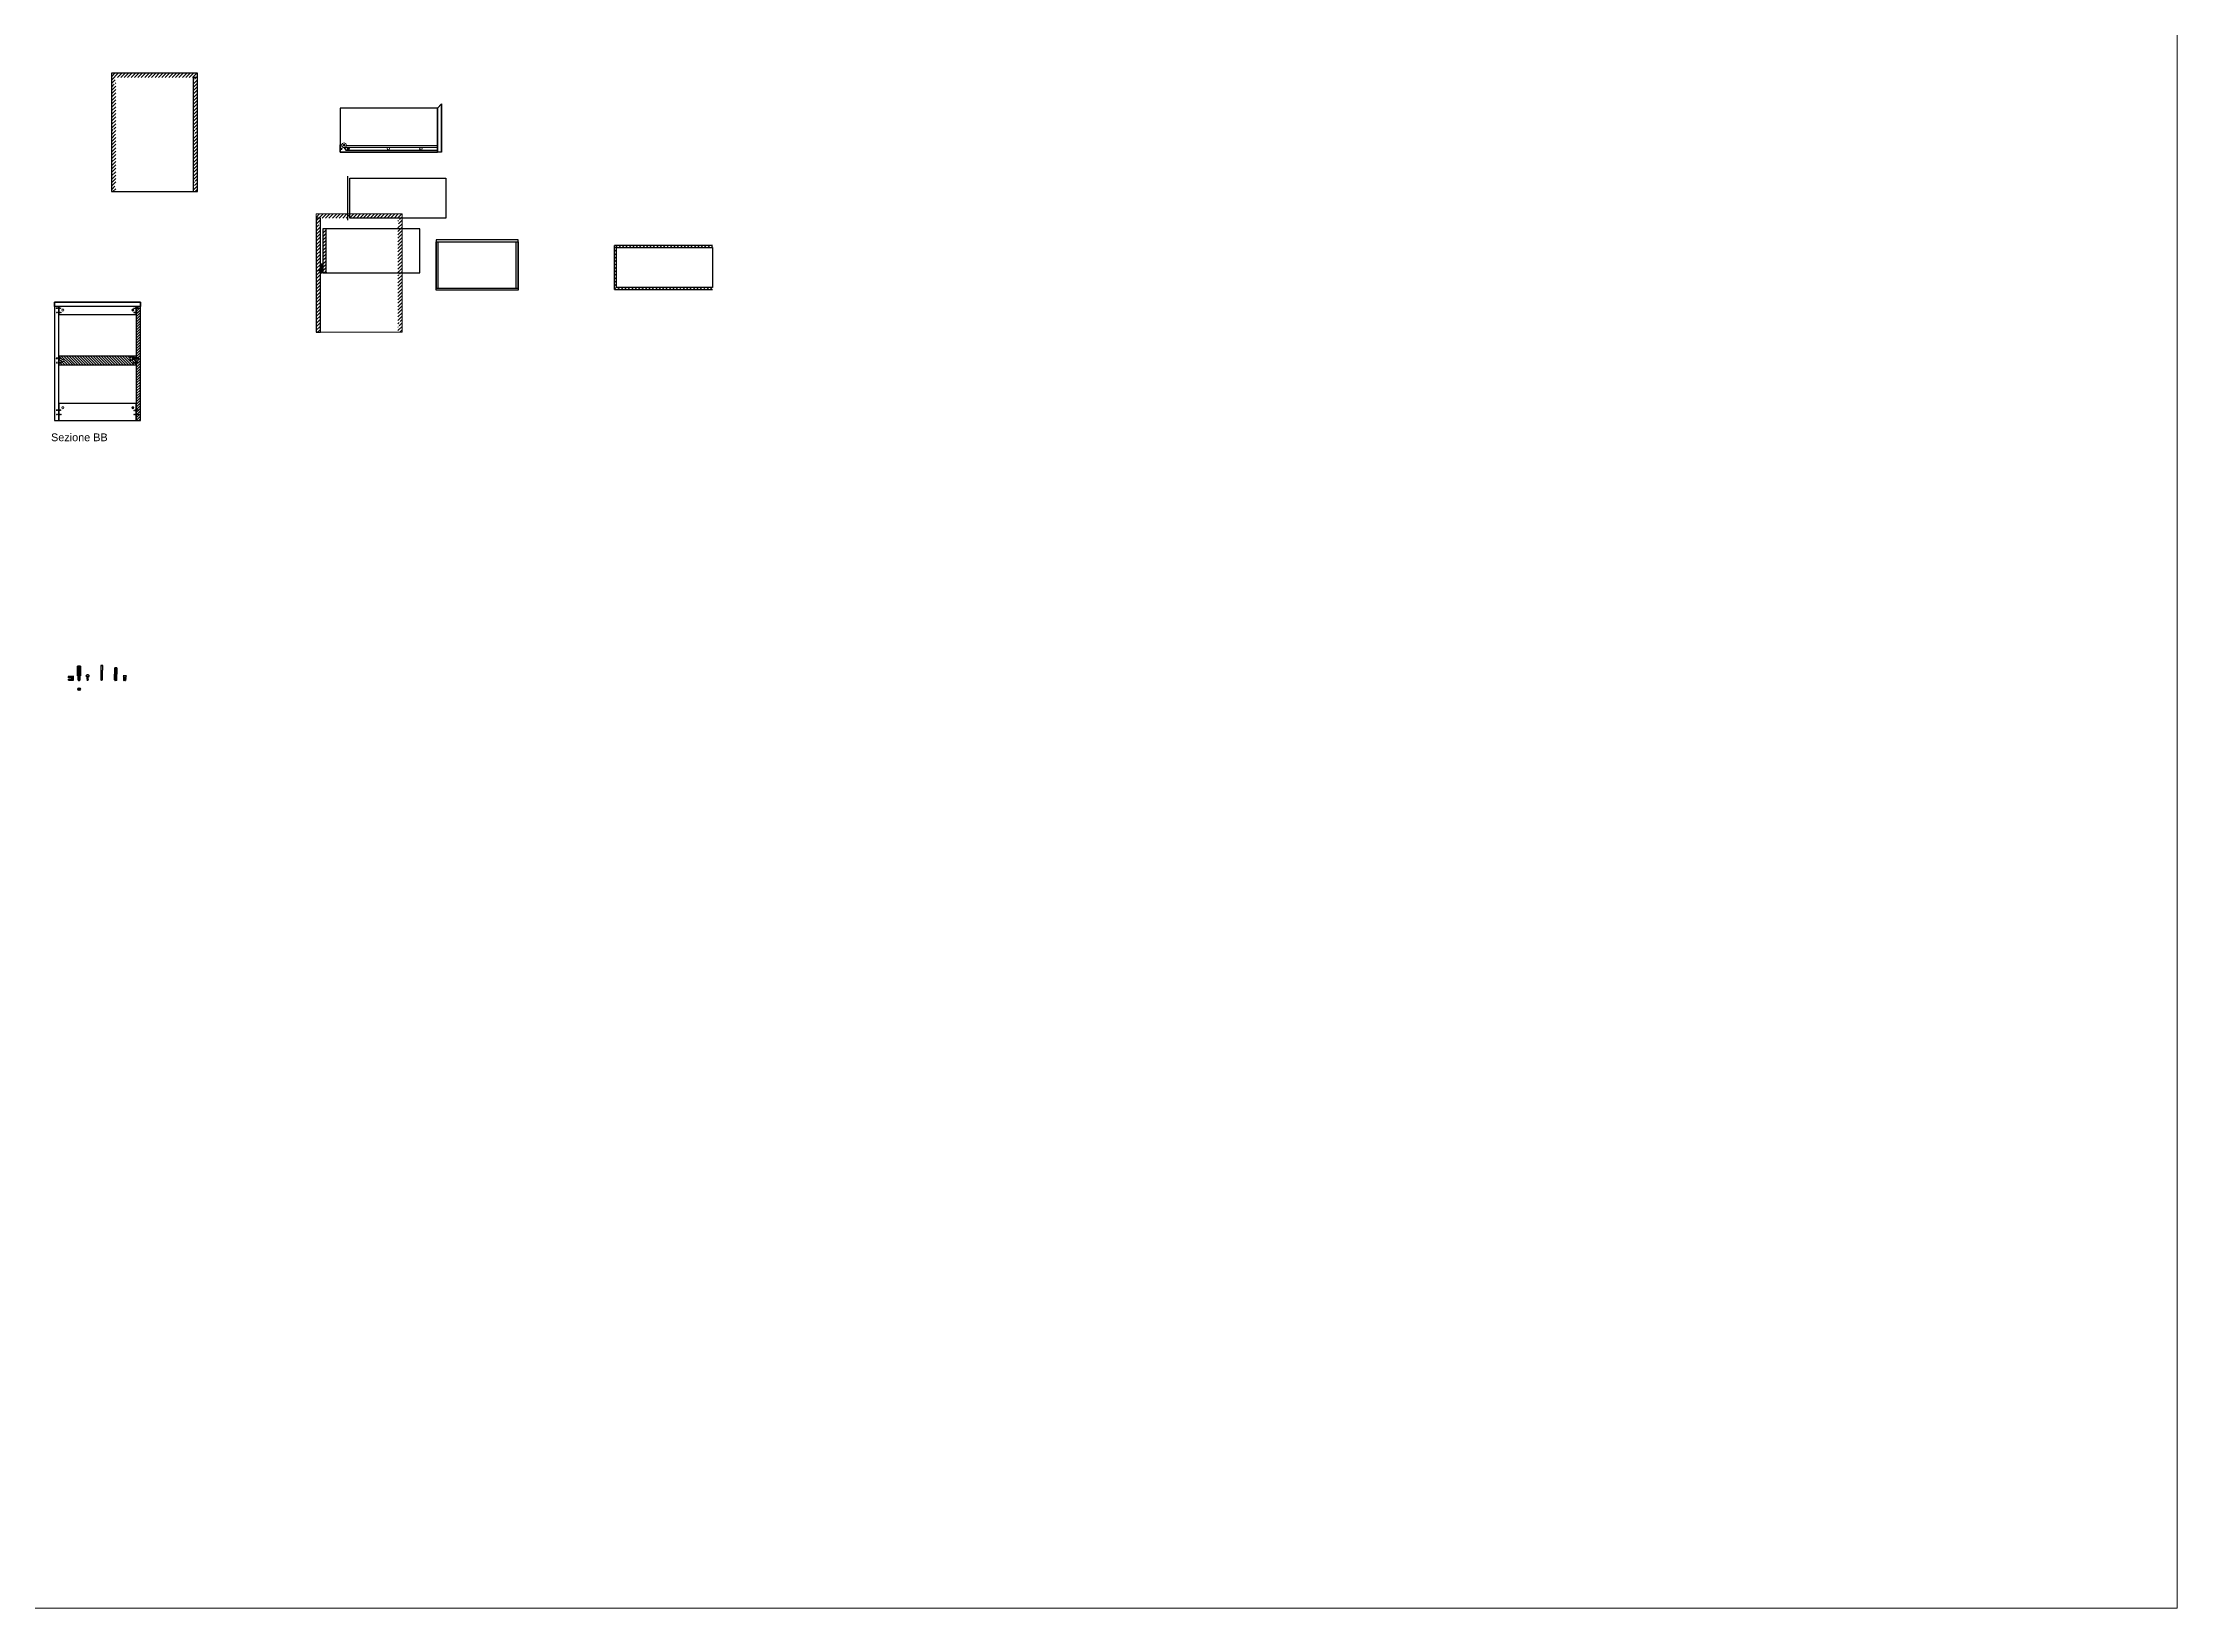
# Model space of a CAD drawing. Header units: millimetres. Extents: x -7060 to 18077, y -1 to 18752.
# Drawn here: x 8153 to 18077, y 4525 to 11804 of the extents above; entities that cross this region are included whole.
import ezdxf

# ---------------------------------------------------------------- set-up
doc = ezdxf.new("R2010")
doc.units = ezdxf.units.MM
doc.header["$MEASUREMENT"] = 0
doc.linetypes.add('HIDDEN', pattern=[0.375, 0.25, -0.125])
for name, color, linetype, lineweight in [('Arredi', 1, 'Continuous', 30), ('Dettagli', 210, 'Continuous', 5), ('quote', 2, 'Continuous', 9), ('Tratteggi', 2, 'HIDDEN', 15)]:
    doc.layers.add(name, color=color, linetype=linetype, lineweight=lineweight)
doc.layers.add('linee guida', color=210, linetype='Continuous', plot=False)
doc.layers.add('Testo', color=1, linetype='Continuous')
doc.layers.add('Viti', color=2, linetype='Continuous')
doc.styles.get("Standard").update_dxf_attribs({"font": 'Arial.ttf'})

# ---------------------------------------------------------------- blocks, each defined once
blk = doc.blocks.new('*U24')
blk.add_lwpolyline([(0, 0), (0, 0.1), (0.05, 0), (0.12, -0.4), (0.12, -0.5), (0.07, -0.4), (0, 0)])
blk = doc.blocks.new('*U25')
at = {"color": 0, "linetype": 'ByBlock', "lineweight": -2, "transparency": 16777216}
for p in [(42.38, 270.66), (42.61, 270.66), (42.84, 270.66), (43.06, 270.66)]:
    blk.add_blockref('*U24', p, dxfattribs=at)
blk = doc.blocks.new('100347')
for p, q in [((40.13, 252.09), (40.25, 251.93)), ((40.13, 252.09), (40.13, 251.29)), ((40.25, 251.44), (40.13, 251.29)), ((40.41, 251.49), (40.38, 251.49)), ((40.57, 251.89), (40.39, 251.89)), ((40.64, 251.49), (40.46, 251.49)), ((40.79, 251.89), (40.62, 251.89)), ((40.87, 251.49), (40.69, 251.49)), ((41.02, 251.89), (40.84, 251.89)), ((41.09, 251.49), (40.92, 251.49)), ((41.16, 251.89), (41.07, 251.89)), ((41.16, 251.49), (41.14, 251.49)), ((41.21, 251.85), (41.19, 251.87)), ((41.19, 251.5), (41.21, 251.52)), ((41.23, 251.82), (41.23, 251.56))]:
    blk.add_line(p, q)
for centre, radius, start, end in [((40.38, 252.09), 0.2, 230.2432, 257.6604), ((40.38, 251.29), 0.2, 90, 129.7568), ((41.16, 251.84), 0.05, 45, 90), ((41.16, 251.54), 0.05, 270, 315), ((41.18, 251.82), 0.05, 0, 45), ((41.18, 251.56), 0.05, 315, 0)]:
    blk.add_arc(centre, radius, start, end)
blk.add_blockref('*U25', (-2.04, -18.77))
blk = doc.blocks.new('101345')
for p, q in [((40.13, 264.91), (40.13, 264.61)), ((40.17, 264.99), (40.27, 265.05)), ((40.17, 264.53), (40.27, 264.47)), ((40.28, 264.46), (40.28, 265.06)), ((40.29, 264.46), (41.63, 264.46)), ((40.3, 265.06), (41.63, 265.06)), ((40.38, 264.94), (41.63, 264.94)), ((40.38, 264.82), (41.63, 264.82)), ((40.38, 264.7), (41.63, 264.7)), ((40.38, 264.58), (41.63, 264.58)), ((42.96, 265.06), (41.63, 265.06)), ((42.88, 264.94), (41.63, 264.94)), ((42.88, 264.82), (41.63, 264.82)), ((42.88, 264.7), (41.63, 264.7)), ((42.88, 264.58), (41.63, 264.58)), ((42.96, 264.46), (41.63, 264.46)), ((42.98, 264.46), (42.98, 265.06)), ((43.09, 264.99), (42.99, 265.05)), ((43.09, 264.53), (42.99, 264.47)), ((43.13, 264.91), (43.13, 264.61))]:
    blk.add_line(p, q)
for centre, radius, start, end in [((40.23, 264.91), 0.1, 123.5668, 180), ((40.23, 264.61), 0.1, 180, 236.2912), ((40.3, 265.01), 0.05, 90, 123.5668), ((40.29, 264.51), 0.05, 236.2912, 270), ((42.96, 265.01), 0.05, 56.4332, 90), ((42.96, 264.51), 0.05, 270, 303.7088), ((43.03, 264.91), 0.1, 0, 56.4332), ((43.03, 264.61), 0.1, 303.7088, 0)]:
    blk.add_arc(centre, radius, start, end)
blk = doc.blocks.new('*U32')
blk.add_lwpolyline([(0.1, -0.2), (0.06, 0), (0.04, 0.05), (0.03, 0), (0.06, -0.2), (0.09, -0.25), (0.1, -0.2)])
blk = doc.blocks.new('*U33')
at = {"color": 0, "linetype": 'ByBlock', "lineweight": -2, "transparency": 16777216}
for p in [(40.3, 254.75), (40.42, 254.75), (40.54, 254.75), (40.65, 254.75), (40.77, 254.75), (40.89, 254.75)]:
    blk.add_blockref('*U32', p, dxfattribs=at)
blk = doc.blocks.new('109049')
for p, q in [((40.13, 240.08), (40.13, 239.79)), ((40.43, 240.28), (40.33, 240.28)), ((40.43, 239.58), (40.33, 239.58)), ((40.48, 240.23), (40.48, 239.63)), ((40.52, 240.03), (40.48, 240.03)), ((40.56, 239.83), (40.48, 239.83)), ((40.64, 240.03), (40.56, 240.03)), ((40.67, 239.83), (40.59, 239.83)), ((40.75, 240.03), (40.67, 240.03)), ((40.79, 239.83), (40.71, 239.83)), ((40.87, 240.03), (40.79, 240.03)), ((40.91, 239.83), (40.83, 239.83)), ((40.99, 240.03), (40.91, 240.03)), ((41.02, 239.83), (40.94, 239.83)), ((41.11, 240.03), (41.02, 240.03)), ((41.14, 239.83), (41.06, 239.83)), ((41.22, 240.03), (41.14, 240.03)), ((41.23, 239.83), (41.18, 239.83)), ((41.32, 240.01), (41.35, 240)), ((41.37, 239.88), (41.32, 239.85)), ((41.35, 240), (41.36, 240.05)), ((41.37, 239.88), (41.35, 240)), ((41.36, 240.05), (41.38, 239.98)), ((41.4, 239.83), (41.37, 239.88)), ((41.38, 239.98), (41.48, 239.93)), ((41.38, 239.98), (41.4, 239.89)), ((41.48, 239.93), (41.4, 239.89)), ((41.4, 239.89), (41.4, 239.83))]:
    blk.add_line(p, q)
blk.add_lwpolyline([(41.26, 239.83), (41.22, 240.03), (41.23, 240.08), (41.26, 240.03), (41.29, 239.84), (41.29, 239.78), (41.26, 239.83)])
for centre, radius, start, end in [((40.33, 240.08), 0.2, 107.545, 180), ((40.33, 239.79), 0.2, 180, 252.455), ((40.37, 239.95), 0.332, 96.8818, 107.545), ((40.37, 239.91), 0.332, 252.455, 263.1182), ((40.43, 240.23), 0.05, 0, 90), ((40.43, 239.63), 0.05, 270, 0), ((41.23, 240.03), 0.2, 270, 277.372), ((41.23, 239.83), 0.2, 63.4349, 82.7142), ((41.23, 240.03), 0.2, 287.2449, 296.5651)]:
    blk.add_arc(centre, radius, start, end)
blk.add_blockref('*U33', (0.19, -14.72))
blk = doc.blocks.new('*U141')
blk.add_lwpolyline([(0, 0), (0, 0.1), (0.05, 0), (0.12, -0.4), (0.12, -0.5), (0.07, -0.4), (0, 0)])
blk = doc.blocks.new('*U142')
at = {"color": 0, "linetype": 'ByBlock', "lineweight": -2, "transparency": 16777216}
for p in [(42.38, 270.66), (42.6, 270.66), (42.81, 270.66), (43.03, 270.66), (43.24, 270.66)]:
    blk.add_blockref('*U141', p, dxfattribs=at)
blk = doc.blocks.new('118331')
for p, q in [((40.73, 264.98), (40.73, 264.28)), ((40.73, 264.98), (42.98, 264.98)), ((40.73, 264.8), (40.73, 264.45)), ((42.98, 264.28), (40.73, 264.28)), ((40.83, 264.98), (40.83, 264.68)), ((40.83, 264.93), (42.93, 264.93)), ((40.83, 264.68), (42.93, 264.68)), ((40.83, 264.58), (40.83, 264.28)), ((40.83, 264.58), (42.93, 264.58)), ((40.83, 264.33), (42.93, 264.33)), ((42.93, 264.98), (42.93, 264.68)), ((42.93, 264.58), (42.93, 264.28)), ((42.98, 264.98), (42.98, 264.28)), ((42.98, 264.83), (43.07, 264.83)), ((43.14, 264.43), (42.98, 264.43)), ((43.12, 264.83), (43.28, 264.83)), ((43.35, 264.43), (43.19, 264.43)), ((43.33, 264.83), (43.5, 264.83)), ((43.57, 264.43), (43.4, 264.43)), ((43.55, 264.83), (43.72, 264.83)), ((43.79, 264.43), (43.62, 264.43)), ((43.77, 264.83), (43.93, 264.83)), ((44, 264.43), (43.84, 264.43)), ((43.98, 264.83), (44.08, 264.83)), ((44.08, 264.43), (44.05, 264.43)), ((44.13, 264.78), (44.13, 264.48))]:
    blk.add_line(p, q)
for centre, start, end in [((44.08, 264.78), 360, 90), ((44.08, 264.48), 270, 0)]:
    blk.add_arc(centre, 0.05, start, end)
blk.add_blockref('*U142', (0.69, -5.83))
blk = doc.blocks.new('*U38')
blk.add_lwpolyline([(0, 0), (0, 0.15), (0.05, 0), (0.12, -0.4), (0.13, -0.55), (0.07, -0.4), (0, 0)])
blk = doc.blocks.new('*U39')
at = {"color": 0, "linetype": 'ByBlock', "lineweight": -2, "transparency": 16777216}
for p in [(42.38, 270.66), (42.6, 270.66), (42.82, 270.66), (43.05, 270.66), (43.27, 270.66), (43.49, 270.66), (43.71, 270.66), (43.94, 270.66), (44.16, 270.66), (44.38, 270.66), (44.6, 270.66), (44.82, 270.66), (45.05, 270.66), (45.27, 270.66), (45.49, 270.66), (45.71, 270.66), (45.94, 270.66), (46.16, 270.66), (46.38, 270.66)]:
    blk.add_blockref('*U38', p, dxfattribs=at)
blk = doc.blocks.new('100218')
for p, q in [((40.13, 270.93), (40.13, 269.99)), ((40.15, 270.93), (40.23, 270.81)), ((40.23, 270.11), (40.15, 269.99)), ((40.23, 270.81), (40.23, 270.11)), ((40.23, 270.81), (42.28, 270.81)), ((40.23, 270.11), (42.28, 270.11)), ((42.37, 270.79), (42.59, 270.68)), ((42.59, 270.24), (42.37, 270.13)), ((42.68, 270.66), (42.81, 270.66)), ((42.88, 270.26), (42.71, 270.26)), ((42.86, 270.66), (43.03, 270.66)), ((43.1, 270.26), (42.93, 270.26)), ((43.08, 270.66), (43.25, 270.66)), ((43.33, 270.26), (43.15, 270.26)), ((43.3, 270.66), (43.48, 270.66)), ((43.55, 270.26), (43.38, 270.26)), ((43.53, 270.66), (43.7, 270.66)), ((43.77, 270.26), (43.6, 270.26)), ((43.75, 270.66), (43.92, 270.66)), ((43.99, 270.26), (43.82, 270.26)), ((43.97, 270.66), (44.14, 270.66)), ((44.21, 270.26), (44.04, 270.26)), ((44.19, 270.66), (44.36, 270.66)), ((44.44, 270.26), (44.26, 270.26)), ((44.42, 270.66), (44.59, 270.66)), ((44.66, 270.26), (44.49, 270.26)), ((44.64, 270.66), (44.81, 270.66)), ((44.88, 270.26), (44.71, 270.26)), ((44.86, 270.66), (45.03, 270.66)), ((45.1, 270.26), (44.93, 270.26)), ((45.08, 270.66), (45.25, 270.66)), ((45.33, 270.26), (45.15, 270.26)), ((45.3, 270.66), (45.48, 270.66)), ((45.55, 270.26), (45.38, 270.26)), ((45.53, 270.66), (45.7, 270.66)), ((45.77, 270.26), (45.6, 270.26)), ((45.75, 270.66), (45.92, 270.66)), ((45.99, 270.26), (45.82, 270.26)), ((45.97, 270.66), (46.14, 270.66)), ((46.21, 270.26), (46.04, 270.26)), ((46.19, 270.66), (46.36, 270.66)), ((46.44, 270.26), (46.26, 270.26)), ((46.42, 270.66), (46.59, 270.66)), ((46.66, 270.26), (46.49, 270.26)), ((46.64, 270.66), (46.88, 270.66)), ((46.88, 270.26), (46.71, 270.26)), ((46.93, 270.61), (46.93, 270.31))]:
    blk.add_line(p, q)
for centre, radius, start, end in [((40.14, 270.93), 0.01, 33.69007, 180), ((40.14, 269.99), 0.01, 180, 326.30993), ((42.28, 270.61), 0.2, 63.43495, 90), ((42.28, 270.31), 0.2, 270, 296.56505), ((42.68, 270.86), 0.2, 243.43495, 243.51032), ((42.68, 270.06), 0.2, 95.08176, 116.56505), ((42.68, 270.86), 0.2, 258.26951, 270), ((46.88, 270.61), 0.05, 360, 90), ((46.88, 270.31), 0.05, 270, 0)]:
    blk.add_arc(centre, radius, start, end)
blk.add_blockref('*U39', (0.21, 0))

msp = doc.modelspace()

# ---------------------------------------------------------------- hatches: boundary and pattern name
at = {"layer": 'Dettagli'}
h = msp.add_hatch(dxfattribs=at)
h.set_pattern_fill('ANSI31', color=256, scale=90)
h.set_pattern_definition([(45, (3615.934, 1014.512), (-7.954951, 7.954951), [])])
h.paths.add_polyline_path([(8492, 11611.4), (8482.1, 11611.4), (8482.1, 11615.1), (8492, 11615.1), (8492, 11631.5), (8481, 11631.5), (8481, 11635.2), (8492, 11635.2), (8492, 11642), (8472, 11642), (8472, 11112), (8492, 11112), (8492, 11137.2), (8482.1, 11137.2), (8482.1, 11141), (8492, 11141), (8492, 11157.3), (8481, 11157.3), (8481, 11161.1), (8492, 11161.1), (8492, 11190.9), (8492, 11378.2), (8482.1, 11378.2), (8482.1, 11381.9), (8492, 11381.9), (8492, 11398.3), (8481, 11398.3), (8481, 11402.1), (8492, 11402.1), (8492, 11410.8)])
h.paths.add_polyline_path([(8872, 11642), (8852, 11642), (8852, 11635.2), (8862.8, 11635.2), (8862.8, 11631.5), (8852, 11631.5), (8852, 11615.1), (8862.3, 11615.1), (8862.3, 11611.4), (8852, 11611.4), (8852, 11605), (8852, 11401.8), (8862.8, 11401.8), (8862.8, 11398.1), (8852, 11398.1), (8852, 11381.7), (8862.3, 11381.7), (8862.3, 11378), (8852, 11378), (8852, 11370.3), (8852, 11160.9), (8862.8, 11160.9), (8862.8, 11157.2), (8852, 11157.2), (8852, 11141), (8862.4, 11141), (8862.4, 11137.2), (8852, 11137.2), (8852, 11112), (8872, 11112)])
h.paths.add_polyline_path([(8872, 11662), (8472, 11662), (8472, 11642), (8492, 11642), (8852, 11642), (8872, 11642)])
h = msp.add_hatch(dxfattribs=at)
h.set_pattern_fill('ANSI31', color=256, scale=90)
h.set_pattern_definition([(45, (4567.939, 360.921), (-7.954951, 7.954951), [])])
h.paths.add_polyline_path([(9444, 10957.8), (9434.1, 10957.8), (9434.1, 10961.5), (9444, 10961.5), (9444, 10977.9), (9433.1, 10977.9), (9433.1, 10981.6), (9444, 10981.6), (9444, 10988.4), (9424, 10988.4), (9424, 10458.4), (9444, 10458.4), (9444, 10483.7), (9434.1, 10483.7), (9434.1, 10487.4), (9444, 10487.4), (9444, 10503.7), (9433.1, 10503.7), (9433.1, 10507.5), (9444, 10507.5), (9444, 10537.3), (9444, 10724.6), (9434.1, 10724.6), (9434.1, 10728.4), (9444, 10728.4), (9444, 10744.7), (9433.1, 10744.7), (9433.1, 10748.5), (9444, 10748.5), (9444, 10757.2)])
h.paths.add_polyline_path([(9824, 10988.4), (9804, 10988.4), (9804, 10981.6), (9814.8, 10981.6), (9814.8, 10977.9), (9804, 10977.9), (9804, 10961.5), (9814.3, 10961.5), (9814.3, 10957.8), (9804, 10957.8), (9804, 10951.4), (9804, 10748.3), (9814.8, 10748.3), (9814.8, 10744.5), (9804, 10744.5), (9804, 10728.1), (9814.3, 10728.1), (9814.3, 10724.4), (9804, 10724.4), (9804, 10716.7), (9804, 10507.3), (9814.8, 10507.3), (9814.8, 10503.6), (9804, 10503.6), (9804, 10487.4), (9814.4, 10487.4), (9814.4, 10483.7), (9804, 10483.7), (9804, 10458.4), (9824, 10458.4)])
h.paths.add_polyline_path([(9824, 11008.4), (9424, 11008.4), (9424, 10988.4), (9444, 10988.4), (9804, 10988.4), (9824, 10988.4)])
h = msp.add_hatch(dxfattribs=at)
h.set_pattern_fill('ANSI31', color=256, scale=90)
h.paths.add_polyline_path([(9470.1, 10938.2), (9454.4, 10938.2), (9454.4, 10733.7), (9470.1, 10733.7)])
h = msp.add_hatch(dxfattribs=at)
h.set_pattern_fill('ANSI31', color=256, scale=90)
h.set_pattern_definition([(45, (7310.917, 3052.584), (-7.954951, 7.954951), [])])
h.paths.add_polyline_path([(11266.8, 10861.7), (10811.4, 10861.7), (10811.4, 10656.2), (11266.8, 10657.2), (11266.8, 10666), (10820.6, 10666), (10820.6, 10852.5), (11266.8, 10852.5)])
at = {"layer": 'Viti'}
h = msp.add_hatch(dxfattribs=at)
h.set_pattern_fill('ANSI31', color=256, scale=50, angle=100)
h.paths.add_polyline_path([(9444, 10748.1), (9444.2, 10747.8), (9445.3, 10747.8), (9445.4, 10748.4), (9445.8, 10747.8), (9446.8, 10747.8), (9446.8, 10754.7), (9446.8, 10773.1), (9444, 10773.1), (9444, 10767.3)])
h = msp.add_hatch(dxfattribs=at)
h.set_pattern_fill('ANSI31', color=256, scale=50, angle=100)
h.paths.add_polyline_path([(9446.8, 10745.1), (9446.2, 10745.1), (9446.1, 10744.4), (9445.8, 10745.1), (9444.7, 10745.1), (9444.5, 10744.4), (9444.2, 10745.1), (9444, 10745.1), (9444, 10731.1), (9446.8, 10731.1), (9446.8, 10734.5), (9446.8, 10734.5)])
h = msp.add_hatch(dxfattribs=at)
h.set_pattern_fill('ANSI31', color=256, scale=50, angle=100)
h.paths.add_polyline_path([(9449.6, 10754.7), (9446.8, 10754.7), (9446.8, 10750.4, -0.414214), (9447.5, 10751.1), (9448.8, 10751.1, -0.046334), (9449.6, 10750.9)])
h = msp.add_hatch(dxfattribs=at)
h.set_pattern_fill('ANSI31', color=256, scale=50, angle=100)
h.paths.add_polyline_path([(9446.8, 10754.5), (9446.8, 10750.4, -0.362028), (9447.3, 10751.1), (9452.1, 10751.5), (9452.1, 10754.5)])
h = msp.add_hatch(dxfattribs=at)
h.set_pattern_fill('ANSI31', color=256, scale=50, angle=100)
h.paths.add_polyline_path([(9452.1, 10751.5), (9452.1, 10754.5), (9446.8, 10754.5), (9446.8, 10750.4, -0.362028), (9447.3, 10751.1)])
h = msp.add_hatch(dxfattribs=at)
h.set_pattern_fill('ANSI31', color=256, scale=50, angle=100)
h.paths.add_polyline_path([(9446.8, 10734.5), (9452.1, 10734.5), (9452.1, 10740.9), (9447.5, 10741.8, -0.408343), (9446.8, 10742.4)])
h = msp.add_hatch(dxfattribs=at)
h.set_pattern_fill('ANSI31', color=256, scale=70)
h.paths.add_polyline_path([(8607.1, 10578.2), (8587.1, 10578.2), (8587.1, 10341.6), (8587.1, 10339.3), (8598.5, 10339.3), (8598.5, 10333), (8587.1, 10333), (8587.1, 10318.5), (8596.5, 10318.5), (8596.5, 10314), (8587.1, 10314), (8587.1, 10306.6), (8587.1, 10048.2), (8607.1, 10048.2)])
h = msp.add_hatch(dxfattribs=at)
h.set_pattern_fill('ANSI31', color=256, scale=70, angle=90)
h.paths.add_polyline_path([(8586.5, 10333), (8572.9, 10333.1, -4.877258), (8572.8, 10339.3), (8586.5, 10339.3), (8586.5, 10347.1), (8227.1, 10347.1), (8227.1, 10306.6), (8586.5, 10306.6), (8586.5, 10314), (8575.5, 10314), (8575.5, 10318.5), (8586.5, 10318.5)])
h.paths.add_polyline_path([(8242, 10325.9, -1), (8251.4, 10325.9, -1)], flags=16)
h = msp.add_hatch(color=256, dxfattribs=at)
h.dxf.hatch_style = 1
h.set_gradient(color1=(51, 51, 51), color2=(51, 51, 51), tint=1)
h.paths.add_polyline_path([(8565.4, 10337.8, 1), (8565.4, 10334.4, 1)])
h = msp.add_hatch(color=256, dxfattribs=at)
h.dxf.hatch_style = 1
h.set_gradient(color1=(51, 51, 51), color2=(51, 51, 51), tint=1)
h.paths.add_polyline_path([(8565.4, 10337.8, 1), (8565.4, 10334.4, 1)])

# ---------------------------------------------------------------- linework, layer by layer
at = {"layer": 'Arredi'}
for p, q in [((9987.5, 11499.7), (10006.1, 11519.9)), ((9987.5, 11499.7), (9714.7, 11499.7)), ((9987.5, 11499.7), (9987.5, 11295.2)), ((9987.5, 11295.2), (9714.7, 11295.2)), ((10006.1, 11295.2), (9987.5, 11295.2)), ((9571.3, 10978.5), (9571.3, 11184)), ((9470.1, 10733.7), (9470.1, 10938.2)), ((9982, 10653.8), (9982, 10859.3)), ((11266.8, 10861.7), (10811.4, 10861.7)), ((10811.4, 10656.2), (10811.4, 10861.7)), ((10811.4, 10656.2), (11266.8, 10657.2)), ((8586.5, 10339.3), (8572.8, 10339.3)), ((8586.5, 10339.3), (8572.8, 10339.3)), ((8586.5, 10333), (8572.9, 10333.1)), ((8586.5, 10347.1), (8586.5, 10339.3)), ((8586.5, 10333), (8586.5, 10318.5)), ((8598.5, 10339.3), (8587, 10339.3)), ((8598.5, 10333), (8587.1, 10333)), ((8598.5, 10333), (8598.5, 10339.3)), ((8586.5, 10314), (8586.5, 10306.6))]:
    msp.add_line(p, q, dxfattribs=at)
at = {"layer": 'Arredi', "color": 0}
for p, q in [((9991.1, 10663.7), (9991.1, 10878.5)), ((10354.2, 10663.7), (10354.2, 10878.5)), ((9991.1, 10663.7), (10363.4, 10663.7))]:
    msp.add_line(p, q, dxfattribs=at)
for points in [[(8472, 11662), (8472, 11112), (8872, 11112), (8872, 11662)], [(8207.1, 10598.2), (8207.1, 10048.2), (8607.1, 10048.2), (8607.1, 10598.2)]]:
    msp.add_lwpolyline(points, close=True, dxfattribs=at)
at = {"layer": 'Arredi'}
for points in [[(8852, 11112), (8872, 11112), (8872, 11642), (8852, 11642)], [(9987.5, 11499.7), (9536.2, 11499.7), (9536.2, 11295.2), (9987.5, 11295.2)], [(9580.4, 11174.9), (10026.7, 11174.9), (10026.7, 10988.4), (9580.4, 10988.4)], [(9905.8, 10938.2), (9454.4, 10938.2), (9454.4, 10733.7), (9905.8, 10733.7)], [(9982, 10878.5), (10363.4, 10878.5), (10363.4, 10653.8), (9982, 10653.8)], [(10820.6, 10852.5), (11266.8, 10852.5), (11266.8, 10666), (10820.6, 10666)], [(8207.1, 10598.2), (8607.1, 10598.2), (8607.1, 10578.2), (8207.1, 10578.2)], [(8207.1, 10048.2), (8227.1, 10048.2), (8227.1, 10578.2), (8207.1, 10578.2)], [(8587.1, 10578.2), (8227.1, 10578.2), (8227.1, 10541.3), (8587.1, 10541.3)], [(8579, 10334)], [(8587.1, 10127.2), (8227.1, 10127.2), (8227.1, 10048.2), (8587.1, 10048.2)]]:
    msp.add_lwpolyline(points, close=True, dxfattribs=at)
for points in [[(10006.1, 11295.2), (10006.1, 11519.9)], [(10006.1, 11519.9), (10006.1, 11295.2)], [(9987.5, 11295.2), (9536.2, 11295.2), (9536.2, 11328.8)], [(9444, 10748.1), (9444, 10988.4), (9424, 10988.4), (9424, 10458.4), (9444, 10458.4), (9444, 10745.1)], [(10363.4, 10663.7), (10363.4, 10663.7), (10363.4, 10888.4), (9982, 10888.4), (9982, 10663.7), (10354.2, 10663.7)], [(9474.5, 10733.7), (9454.4, 10733.7), (9454.4, 10733.7)], [(8587.1, 10314), (8587.1, 10048.2), (8607.1, 10048.2), (8607.1, 10578.2), (8587.1, 10578.2), (8587.1, 10341.6)], [(8586.5, 10347.1), (8227.1, 10347.1), (8227.1, 10306.6), (8587.1, 10306.6), (8587.1, 10314)], [(8587.1, 10339.3), (8587.1, 10347.1)], [(8587.1, 10318.5), (8587.1, 10333)], [(8587.1, 10325.7), (8587.1, 10318.5)], [(8586.5, 10314), (8575.5, 10314), (8575.5, 10318.5), (8586.5, 10318.5)], [(8587.1, 10318.5), (8596.5, 10318.5), (8596.5, 10314), (8587.1, 10314)]]:
    msp.add_lwpolyline(points, dxfattribs=at)
msp.add_arc((8565.6, 10336.1), 7.84, 23.93006, 337.58224, dxfattribs=at)
msp.add_arc((8565.6, 10336.1), 7.84, 23.93006, 337.58224, dxfattribs=at)
at = {"layer": 'Dettagli'}
for p, q in [((9536.2, 11328.8), (9543.3, 11328.8)), ((9552.8, 11316.8), (9561.4, 11304.1)), ((9564.4, 11306.6), (9556.9, 11317.1)), ((9556.9, 11317.1), (9985.5, 11317)), ((9560.4, 11318.8), (9985.6, 11318.8)), ((9564.6, 11325.8), (9987.5, 11325.8)), ((9562.4, 11303.3), (9987.2, 11303.3)), ((9564.9, 11305.2), (9987.3, 11305.2)), ((9452.1, 10740.9), (9447.5, 10741.8)), ((8569.5, 10561.4), (8573.8, 10561.4)), ((8570.5, 10333.6), (8570.5, 10338.7)), ((8570.5, 10338.7), (8570.7, 10338.7)), ((8570.7, 10333.6), (8570.5, 10333.6)), ((8570.7, 10338.7), (8570.7, 10337.8)), ((8570.7, 10334.5), (8570.7, 10337.8)), ((8570.7, 10337.8), (8573.4, 10337.8)), ((8573.4, 10334.5), (8570.7, 10334.5)), ((8570.7, 10334.5), (8570.7, 10333.6)), ((8569.5, 10107.3), (8573.8, 10107.3))]:
    msp.add_line(p, q, dxfattribs=at)
msp.add_lwpolyline([(9561.4, 11304.1, 1.093964), (9564.4, 11306.6, 1.093964)], format="xyb", dxfattribs=at)
for points in [[(9424, 11008.4), (9424, 10458.4), (9824, 10458.4), (9824, 11008.4)], [(9452.1, 10768.6), (9453, 10768.6), (9453, 10759.4), (9452.1, 10759.4)], [(9453, 10757.4), (9452.5, 10757.4), (9452.5, 10755.5), (9453, 10755.5)], [(9453, 10744), (9452.5, 10744), (9452.5, 10742.1), (9453, 10742.1)], [(9454.4, 10767.4), (9453, 10767.4), (9453, 10733.9), (9454.4, 10733.9)]]:
    msp.add_lwpolyline(points, close=True, dxfattribs=at)
for points in [[(9444, 10773.1), (9446.8, 10773.1), (9446.8, 10731.1), (9444, 10731.1)], [(9446.8, 10754.7), (9446.8, 10754.7), (9446.8, 10774.3)], [(9449.6, 10734.5), (9446.8, 10734.5), (9446.8, 10754.7), (9446.8, 10754.7)], [(9452.1, 10740.9), (9452.1, 10734.5), (9446.8, 10734.5), (9446.8, 10754.5), (9452.1, 10754.5), (9452.1, 10751.5)], [(9452.1, 10774.3), (9452.1, 10756.3)]]:
    msp.add_lwpolyline(points, dxfattribs=at)
for centre, radius in [((9554, 11327.4), 10.7), ((9554, 11327.4), 4.8), ((9554, 11327.4), 4.3), ((9554, 11327.4), 1.16), ((9574.2, 11311.3), 5.67), ((9541.9, 11310.1), 3.2), ((8246.7, 10561.3), 4.72), ((8571.4, 10561.3), 4.72), ((8246.7, 10325.9), 4.72), ((8246.7, 10107.3), 4.72), ((8571.4, 10107.3), 4.72)]:
    msp.add_circle(centre, radius, dxfattribs=at)
at = {"layer": 'Dettagli', "color": 0}
for centre in [(9759.9, 11311.9), (9911, 11311.3)]:
    msp.add_circle(centre, 5.67, dxfattribs=at)
at = {"layer": 'Dettagli'}
for centre, radius, start, end in [((9574.4, 11311.5), 2.96, 49.56072, 215.35414), ((9574.4, 11311.5), 2.96, 242.72708, 18.09879), ((9449.5, 10773.2), 2.9, 23.42635, 157.00825), ((9449.4, 10757.4), 2.9, 155.91862, 157.66557), ((9449.4, 10757.4), 2.9, 204.08138, 337.69342), ((8565.6, 10336.1), 7.17, 14.02214, 347.10503), ((8565.6, 10336.1), 7.17, 14.02214, 347.10503), ((8565.6, 10336.1), 6.07, 16.64823, 344.70001), ((8565.6, 10336.1), 6.07, 16.64823, 344.70001)]:
    msp.add_arc(centre, radius, start, end, dxfattribs=at)
at = {"layer": 'linee guida'}
for points in [[(8320.8, 8797.7), (8317.7, 8797.7), (8317.7, 8799.6), (8320.8, 8799.6)], [(8320.8, 8799.6), (8320.8, 8802.7), (8322.9, 8802.7), (8322.9, 8799.6)], [(8322.9, 8797.7), (8322.9, 8794.7), (8320.8, 8794.7), (8320.8, 8797.7)], [(8322.9, 8799.6), (8326, 8799.6), (8326, 8797.7), (8322.9, 8797.7)]]:
    msp.add_lwpolyline(points, dxfattribs=at)
msp.add_circle((8321.8, 8798.6), 6.01, dxfattribs=at)
at = {"layer": 'quote', "color": 0}
msp.add_lwpolyline([(18077, 4525.3), (-7059.6, 4525.3), (-7059.6, 18751.7), (18077, 18751.7)], close=True, dxfattribs=at)
at = {"layer": 'Tratteggi'}
for p, q in [((8216.1, 10567.7), (8216.1, 10571.5)), ((8216.1, 10571.5), (8234.3, 10571.5)), ((8234.3, 10567.7), (8216.1, 10567.7)), ((8234.3, 10571.5), (8234.3, 10570.7)), ((8234.3, 10570.7), (8236.5, 10570.7)), ((8236.5, 10568.5), (8234.3, 10568.5)), ((8234.3, 10568.5), (8234.3, 10567.7)), ((8236.5, 10571.5), (8237.6, 10571.5)), ((8236.5, 10570.7), (8236.5, 10571.5)), ((8236.5, 10567.7), (8236.5, 10568.5)), ((8237.6, 10567.7), (8236.5, 10567.7)), ((8237.6, 10571.5), (8237.6, 10567.7)), ((8577.5, 10571.5), (8576.4, 10571.5)), ((8576.4, 10571.5), (8576.4, 10567.7)), ((8576.4, 10567.7), (8577.5, 10567.7)), ((8577.5, 10570.7), (8577.5, 10571.5)), ((8579.6, 10570.7), (8577.5, 10570.7)), ((8577.5, 10567.7), (8577.5, 10568.5)), ((8577.5, 10568.5), (8579.6, 10568.5)), ((8597.9, 10571.5), (8579.6, 10571.5)), ((8579.6, 10571.5), (8579.6, 10570.7)), ((8579.6, 10568.5), (8579.6, 10567.7)), ((8579.6, 10567.7), (8597.9, 10567.7)), ((8597.9, 10567.7), (8597.9, 10571.5)), ((8216.1, 10334.6), (8216.1, 10338.3)), ((8216.1, 10338.3), (8234.3, 10338.3)), ((8234.3, 10334.6), (8216.1, 10334.6)), ((8234.3, 10338.3), (8234.3, 10337.5)), ((8234.3, 10337.5), (8236.5, 10337.5)), ((8236.5, 10335.4), (8234.3, 10335.4)), ((8234.3, 10335.4), (8234.3, 10334.6)), ((8236.5, 10338.3), (8237.6, 10338.3)), ((8236.5, 10337.5), (8236.5, 10338.3)), ((8236.5, 10334.6), (8236.5, 10335.4)), ((8237.6, 10334.6), (8236.5, 10334.6)), ((8237.6, 10338.3), (8237.6, 10334.6)), ((8216.1, 10093.6), (8216.1, 10097.4)), ((8216.1, 10097.4), (8234.3, 10097.4)), ((8234.3, 10093.6), (8216.1, 10093.6)), ((8234.3, 10097.4), (8234.3, 10096.6)), ((8234.3, 10096.6), (8236.5, 10096.6)), ((8236.5, 10094.4), (8234.3, 10094.4)), ((8234.3, 10094.4), (8234.3, 10093.6)), ((8236.5, 10097.4), (8237.6, 10097.4)), ((8236.5, 10096.6), (8236.5, 10097.4)), ((8236.5, 10093.6), (8236.5, 10094.4)), ((8237.6, 10093.6), (8236.5, 10093.6)), ((8237.6, 10097.4), (8237.6, 10093.6)), ((8577.5, 10097.2), (8576.4, 10097.2)), ((8576.4, 10097.2), (8576.4, 10093.4)), ((8576.4, 10093.4), (8577.5, 10093.4)), ((8577.5, 10096.4), (8577.5, 10097.2)), ((8579.6, 10096.4), (8577.5, 10096.4)), ((8577.5, 10093.4), (8577.5, 10094.2)), ((8577.5, 10094.2), (8579.6, 10094.2)), ((8597.9, 10097.2), (8579.6, 10097.2)), ((8579.6, 10097.2), (8579.6, 10096.4)), ((8579.6, 10094.2), (8579.6, 10093.4)), ((8579.6, 10093.4), (8597.9, 10093.4)), ((8597.9, 10093.4), (8597.9, 10097.2))]:
    msp.add_line(p, q, dxfattribs=at)
for points in [[(8217.2, 10551.4), (8238.4, 10551.4), (8238.4, 10547.6), (8217.2, 10547.6)], [(8576.1, 10551.4), (8597.3, 10551.4), (8597.3, 10547.6), (8576.1, 10547.6)], [(8217.2, 10318.2), (8238.4, 10318.2), (8238.4, 10314.5), (8217.2, 10314.5)], [(8217.2, 10077.2), (8238.4, 10077.2), (8238.4, 10073.5), (8217.2, 10073.5)], [(8576.3, 10077.2), (8597.5, 10077.2), (8597.5, 10073.5), (8576.3, 10073.5)]]:
    msp.add_lwpolyline(points, close=True, dxfattribs=at)
at = {"layer": 'Viti'}
for p, q in [((9452.1, 10751.5), (9447.5, 10751.1)), ((8272.7, 8851.3), (8272.7, 8856.9)), ((8273.7, 8855.9), (8272.7, 8855.9)), ((8272.7, 8852.9), (8273.7, 8852.9)), ((8294.4, 8851.3), (8272.7, 8851.3)), ((8272.7, 8841.1), (8272.7, 8845.1)), ((8272.7, 8845.1), (8294.4, 8845.1)), ((8272.7, 8841.1), (8295.9, 8841.1)), ((8273.7, 8852.9), (8273.7, 8855.9)), ((8279.9, 8855.9), (8279.9, 8852.9)), ((8287, 8855.9), (8287, 8852.9)), ((8287, 8851.3), (8287, 8845.1)), ((8291.2, 8855.9), (8295.9, 8855.9)), ((8291.2, 8855.9), (8291.2, 8852.9)), ((8291.2, 8852.9), (8295.9, 8852.9)), ((8294.4, 8845.1), (8294.4, 8851.3)), ((8295.9, 8841.1), (8295.9, 8856.9))]:
    msp.add_line(p, q, dxfattribs=at)
for points in [[(8271, 8858), (8297.8, 8858), (8297.8, 8856.9), (8271, 8856.9)], [(8276.4, 8855.9), (8290, 8855.9), (8290, 8852.9), (8276.4, 8852.9)]]:
    msp.add_lwpolyline(points, close=True, dxfattribs=at)

# ---------------------------------------------------------------- block references
at = {"layer": 'Dettagli'}
for name, p, xscale, yscale, zscale in [('118331', (8278, 8417), 7.252438285180598, 7.252438285180598, 7.252438285180598), ('118331', (8278, 8417), 7.252438285180598, 7.252438285180598, 7.252438285180598), ('101345', (8304.9, 8526.7), 6.759084118840687, 6.759084118840687, 6.759084118840687)]:
    msp.add_blockref(name, p, dxfattribs=dict(at, xscale=xscale, yscale=yscale, zscale=zscale))
at = {"layer": 'Viti'}
for name, p, xscale, yscale, zscale, rotation in [('109049', (9985.3, 13938.3), 13.3030988200051, 13.3030988200051, 13.3030988200051, 180), ('118331', (3130.4, 9704.5), 19.61647035033487, 19.61647035033487, 19.61647035033487, 270), ('109049', (3654.9, 9651.7), 19.61647035033487, 19.61647035033487, 19.61647035033487, 270), ('100218', (5722.6, 9309.3), 10, 10, 10, 270), ('101345', (3298.6, 9685.3), 19.61647035033487, 19.61647035033487, 19.61647035033487, 270), ('100347', (3597, 9647.1), 19.61647035033487, 19.61647035033487, 19.61647035033487, 270)]:
    msp.add_blockref(name, p, dxfattribs=dict(at, xscale=xscale, yscale=yscale, zscale=zscale, rotation=rotation))

# ---------------------------------------------------------------- texts
at = {"layer": 'Testo', "insert": (8191.7, 9987.5), "char_height": 36.06, "attachment_point": 1}
msp.add_mtext_dynamic_manual_height_columns('Sezione BB', width=765.177, gutter_width=25, heights=[0], dxfattribs=at)

doc.saveas('drawing.dxf')
